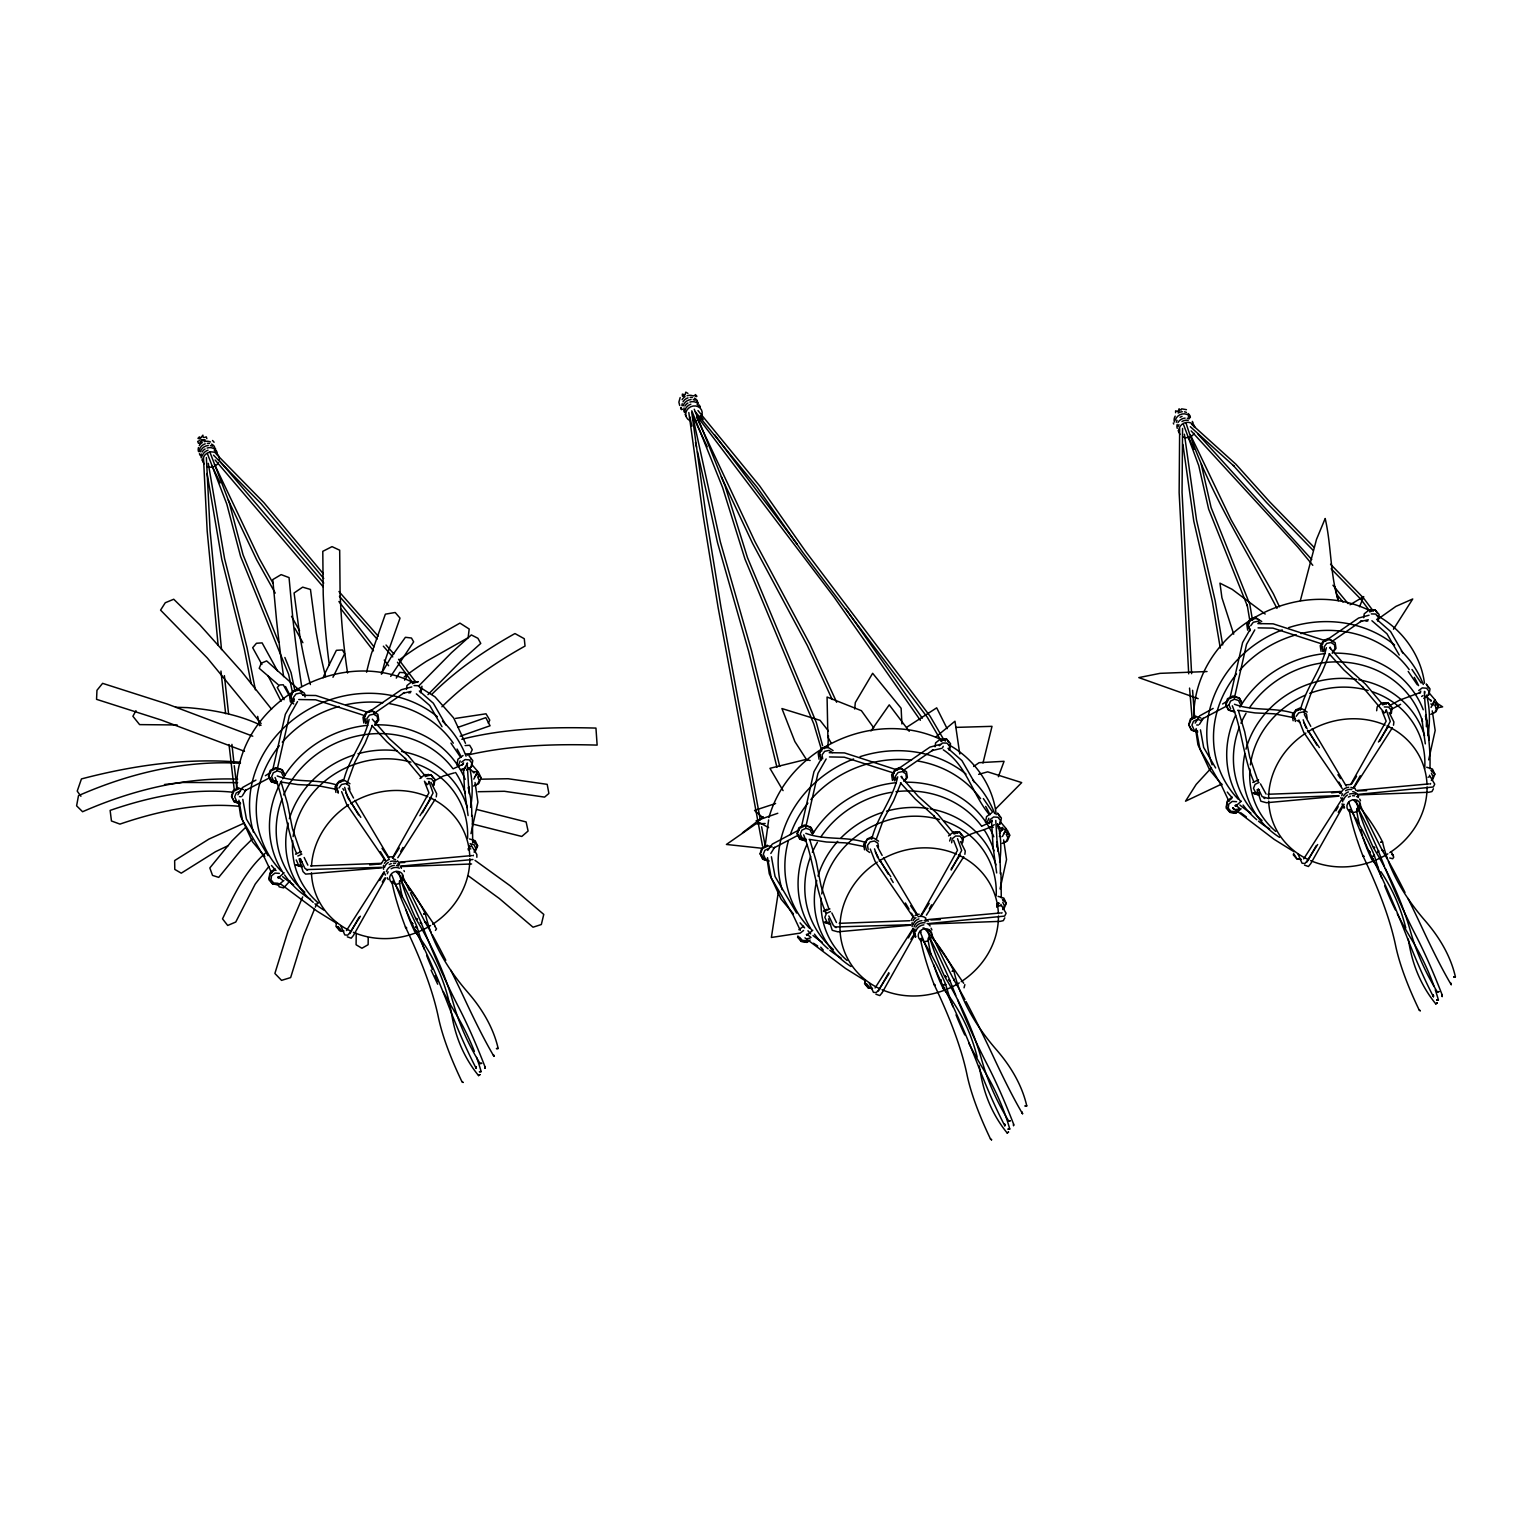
<?xml version="1.0" encoding="UTF-8"?>
<svg xmlns="http://www.w3.org/2000/svg" width="1532" height="1532" viewBox="0 0 1532 1532"><rect width="100%" height="100%" fill="white"/><g stroke="black" fill="none" stroke-linecap="round" stroke-linejoin="round"><path stroke-width="1.5" d="M1179.659 428.558L1179.142 492.634L1188.698 673.831M1182.57 428.405L1182.053 492.481L1191.609 673.678M356.228 933.237L356.094 944.765L361.916 948.251L368.14 944.689L368.216 937.756M827.874 747.597L828.448 735.724M854.684 708.99L855.316 702.556L872.646 673.295L901.122 708.282L901.908 723.966M467.566 763.338L464.407 768.183M1424.607 693.192L1424.817 691.66M236.541 788.597C236.502 704.509 336.006 646.312 410.767 681.414M336.485 922.532L335.968 926.42L339.798 930.747L343.915 930.939M406.459 689.4L406.976 685.532L411.897 681.606L418.102 681.912M421.147 692.062L421.932 686.24M434.111 785.073L434.877 779.252L431.047 774.924L424.862 774.618L419.94 778.543M765.138 845.99L768.624 819.946M865.101 979.925L864.584 983.812L868.414 988.14L872.531 988.332M935.075 746.793L935.592 742.905L940.514 738.998L946.699 739.305L950.529 743.633L949.763 749.454M914.815 931.475L915.293 937.144L913.417 932.892L915.006 934.635M962.709 842.466L963.494 836.644L959.664 832.316L953.478 832.01L948.538 835.936M1193.773 716.919C1193.754 632.812 1293.238 574.634 1367.999 609.736M1363.71 617.722L1364.227 613.834L1369.148 609.928L1375.334 610.215L1379.164 614.543L1378.379 620.383M1376.655 710.733L1377.172 706.846L1382.094 702.939L1388.298 703.226L1392.128 707.554L1391.343 713.395M420.419 692.713L420.994 688.672L418.351 685.723L414.061 685.589M433.384 785.725L433.939 781.684L431.296 778.735L427.007 778.601M949.036 750.106L949.591 746.065L946.967 743.116L942.678 742.982L939.25 745.758M951.64 842.811L952.195 838.77L955.623 835.993L959.913 836.127L962.556 839.076L962 843.117M1377.67 621.034L1378.226 616.994L1375.583 614.045L1371.293 613.911M1390.616 714.046L1391.171 710.005L1388.547 707.056L1384.258 706.922M206.858 438.631L206.322 436.869L204.35 437.463M778.16 893.175L771.381 937.469L799.302 933.237M369.116 719.427C364.578 740.952 349.2 758.263 343.915 779.635M897.714 776.82C892.85 799.015 877.089 816.977 871.765 839.153M1326.348 647.73C1321.484 669.944 1305.724 687.906 1300.381 710.082M456.862 765.023L457.934 759.221L463.047 755.525M985.478 822.416L986.551 816.613L991.644 812.918M1000.319 823.795L1001.392 817.992L997.792 813.492M989.366 823.603L990.112 819.582L993.674 816.977L997.926 817.284L1000.396 820.367L999.63 824.388M1428.264 695.317L1429.03 691.296L1426.56 688.213L1422.29 687.887L1418.747 690.511M470.956 833.657L477.927 802.155L475.035 782.526M1000.051 888.943L1006.543 859.548L1003.652 839.919M1428.686 759.853L1435.178 730.458L1432.267 710.848M982.989 763.032L992.008 726.34L955.719 727.394M1300.381 600.544L1316.486 539.417L1325.18 518.505C1331.442 545.641 1330.044 573.945 1338.279 600.736L1335.042 587.005M272.926 769.007L285.354 714.276L294.067 699.032M277.043 770.117L289.318 715.999L297.553 701.579M801.542 826.399L813.971 771.668L821.592 758.34M805.66 827.51L817.935 773.392L826.169 758.972M1230.158 697.328L1242.586 642.597L1250.208 629.25M1234.294 698.42L1246.55 644.321L1254.785 629.901M949.629 841.03L950.836 837.487M428.213 784.02L428.826 782.201M436.256 796.889L436.658 793.633L430.952 782.297M964.873 854.282L965.256 851.026L960.526 841.585M1385.445 712.323L1386.077 710.503M1393.488 725.211L1393.89 721.955L1389.141 712.514M458.26 765.904L460.175 760.887M986.857 823.297L988.791 818.279M375.397 723.985L376.604 720.595M346.806 784.288L354.869 762.151L365.037 743.212L372.372 725.421M876.208 839.459L883.485 819.524L893.635 800.604L900.988 782.814M1304.038 712.61L1312.101 690.453L1322.269 671.533L1329.623 653.724M998.366 776.705L1004.073 761.308L979.082 762.687L973.643 766.479M1357.314 808.073L1357.333 809.183M314.405 909.338L303.7 935.497L290.64 977.588L281.543 980.365L274.879 973.471L287.939 931.379L302.685 896.929M393.264 882.106L393.494 881.551A1583.15 627.163 -0.4 0 1 417.125 927.147A1742.995 690.492 -0.4 0 0 424.345 949.38M920.387 939.844L921.307 938.254M1349.366 809.451L1349.118 810.026A874.178 175.529 45.4 0 0 1362.695 855.373A961.713 193.109 45.4 0 1 1395.575 945.436A687.715 138.091 45.4 0 0 1419.092 1009.837L1420.221 1010.756L1419.092 1009.837M480.014 1063.495L481.623 1063.342L480.014 1063.495A1246.397 493.764 -0.4 0 1 453.319 1003.269A1742.995 690.492 -0.4 0 0 415.976 919.028A1583.15 627.163 -0.4 0 1 398.971 872.934M1008.611 1120.888L1010.239 1120.735L1008.611 1120.888A1246.397 493.764 -0.4 0 1 981.935 1060.661A1742.995 690.492 -0.4 0 0 944.593 976.42A1583.15 627.163 -0.4 0 1 927.588 930.326M1437.246 991.817L1438.874 991.664L1437.246 991.817A1246.397 493.764 -0.4 0 1 1410.551 931.571A1742.995 690.492 -0.4 0 0 1373.227 847.349A1583.15 627.163 -0.4 0 1 1356.222 801.255L1357.046 800.451M381.506 863.454L383.977 859.222M475.303 851.466L477.658 845.932L475.226 840.723L469.462 838.942M680.17 397.554L678.887 402.15L679.691 405.463M498.168 1048.501L496.521 1048.577L498.168 1048.501A687.715 256.055 -0.6 0 0 467.777 992.315A961.713 358.067 -0.6 0 1 425.302 913.723L423.675 913.819L425.302 913.723A874.178 325.493 -0.6 0 0 396.194 871.44M768.93 817.571C788.54 747.922 873.623 708.837 939.365 738.807M1003.92 908.859L1006.275 903.305L1003.843 898.116L998.06 896.335M1026.766 1105.893L1025.119 1105.97L1026.766 1105.893A687.715 256.055 -0.6 0 0 996.394 1049.707A961.713 358.067 -0.6 0 1 953.919 971.116L952.272 971.211L953.919 971.116A874.178 325.493 -0.6 0 0 924.811 928.832M1436.02 711.805L1438.376 706.252L1435.944 701.062M1432.535 779.788L1434.89 774.235L1432.477 769.045L1426.694 767.245M1455.4 976.822L1453.753 976.899L1455.4 976.822A687.715 256.055 -0.6 0 0 1425.028 920.617A961.713 358.067 -0.6 0 1 1382.553 842.025L1380.907 842.14L1382.553 842.025A874.178 325.493 -0.6 0 0 1353.445 799.761M1372.959 856.082L1374.127 854.933L1373.553 856.273M481.144 1071.615L479.497 1071.711L481.144 1071.615A1246.397 493.764 -0.4 0 0 476.624 1057.463M1009.76 1129.007L1008.113 1129.103L1009.76 1129.007A1246.397 493.764 -0.4 0 0 983.065 1068.781A1742.995 690.492 -0.4 0 1 968.703 1042.947M1359.535 606.768L1363.71 596.618L1350.037 604.757M1438.395 999.936L1436.748 1000.013L1438.395 999.936A1246.397 493.764 -0.4 0 0 1435.254 989.825M399.622 880.632L399.392 882.068A874.178 368.12 -33.3 0 0 402.399 897.197M474.116 852.175L475.801 848.383L474.135 844.841L470.113 843.615M928.239 938.024L928.009 939.461A874.178 368.12 -33.3 0 0 931.016 954.589M1002.732 909.568L1004.418 905.776L1002.751 902.233M1356.873 808.934L1356.643 810.371A874.178 368.12 -33.3 0 0 1359.133 823.373M1431.367 780.497L1433.033 776.705L1431.386 773.143M921.019 932.126L920.445 930.901L919.851 932.203M473.12 855.852L473.35 855.182M476.854 857.269L476.835 854.473L471.052 845.032M1001.717 913.244L1001.966 912.574M1430.352 784.173L1430.582 783.484M470.496 846.602L468.332 848.69M461.86 1081.515L462.99 1082.435L461.86 1081.515A687.715 138.091 45.4 0 1 438.344 1017.114A961.713 193.109 45.4 0 0 405.463 927.052A874.178 175.529 45.4 0 1 391.847 881.666L393.264 881.034M990.457 1138.908L991.587 1139.827L990.457 1138.908A687.715 138.091 45.4 0 1 966.96 1074.506A961.713 193.109 45.4 0 0 934.08 984.444A874.178 175.529 45.4 0 1 920.445 939.059L921.019 938.714M942.525 747.846L943.233 746.314M471.913 764.621L477.735 771.458L473.828 779.118M999.458 833.657L1002.675 827.318L1000.051 832.585M1000.53 822.014L1006.352 828.85L1002.445 836.51M1429.145 692.943L1434.967 699.779L1431.06 707.439M478.769 776.686L478.827 774.732M1007.386 834.078L1007.443 832.125M1436.001 704.988L1436.078 703.054M332.961 677.259L344.623 653.8L342.459 649.97L336.389 650.315L324.727 673.793A86.079 42.8 -67.5 0 0 323.137 677.757M476.873 846.947L477.524 845.607L473.848 842.255M1008.956 836.357L1009.607 835.017L1005.93 831.665M1005.471 904.34L1006.122 902.999L1002.464 899.648M1437.591 707.286L1438.222 705.946L1434.565 702.594M1434.105 775.249L1434.756 773.928L1431.08 770.577M1004.801 917.86L1003.326 920.636L1000.204 921.364L929.158 924.007M1433.416 788.788L1431.941 791.565L1428.82 792.274L1357.792 794.917M475.226 776.494L477.735 771.458M1003.843 833.887L1006.352 828.85M1432.458 704.797L1434.967 699.779M488.287 723.142L489.78 720.155L486.008 713.797L455.579 718.393M315.286 907.155L317.411 903.095M135.965 710.676L132.901 716.267L139.604 724.617L177.195 724.962M349.851 933.601L359.043 917.247M379.764 880.479L384.36 872.302M392.422 857.997L428.922 792.867L424.996 782.948M353.528 935.305L385.738 878.085M400.695 851.524L402.993 847.426M422.564 812.688L433.058 793.04L428.941 781.301M878.449 990.993L888.809 972.609M908.38 937.871L912.976 929.694M921.019 915.389L957.538 850.26L953.613 840.34M882.145 992.698L914.355 935.477M929.311 908.916L931.609 904.818M951.181 870.08L961.675 850.432L957.538 838.693M1307.083 861.922L1316.294 845.568M1335.847 810.83L1338.145 806.751M1350.803 784.269L1386.154 721.189L1382.228 711.269M1344.139 804.357L1310.76 863.608L1308.424 866.499L1304.555 865.14M1353.331 788.003L1360.244 775.747M1379.796 741.009L1390.29 721.361L1386.173 709.622M381.238 673.889L390.909 657.458L405.405 637.293L411.457 638.021L413.659 641.851L390.698 676.397M396.271 678.102L399.737 672.395L404.774 672.74L406.938 676.359L404.62 680.151M237.92 794.782L242.439 787.544L255.921 780.094M767.666 850.375L772.339 844.094L799.206 829.846M1195.171 723.104L1199.69 715.846L1213.172 708.416M242.209 796.046L246.001 789.957L244.718 790.818L269.67 777.758M770.807 853.439L774.618 847.349L773.334 848.211L798.268 835.151M1199.441 724.349L1203.233 718.278L1201.969 719.121L1228.587 705.026M346.481 930.556L383.823 872.168M392.862 858.035L399.297 847.962M419.921 815.733L431.507 797.597M350.1 932.337L360.403 916.232M382.311 881.992L384.896 877.951M397.803 857.767L435.126 799.398M875.078 987.948L912.421 929.56M921.46 915.427L929.196 903.344M951.104 869.104L960.124 854.99M878.717 989.729L889.02 973.624M910.927 939.384L913.493 935.343M926.4 915.159L963.743 856.79M1303.713 858.858L1341.055 800.489M1351.377 784.327L1356.548 776.284M1378.436 742.024L1388.758 725.919M1307.332 860.658L1317.654 844.534M1338.259 812.305L1343.411 804.262M1353.752 788.099L1392.377 727.719M1393.469 629.25L1412.734 598.974L1395.958 606.366L1379.202 618.219M870.999 730.956L889.23 704.854L909.242 731.319M463.564 762.84L462.109 764.908L463.373 764.047L453.491 768.662M992.162 820.233L990.725 822.301L991.97 821.439L982.108 826.054M1420.796 691.143L1419.341 693.23L1420.604 692.368L1399.712 700.124L1389.524 705.639M435.433 930.422L436.524 928.832L434.858 926.42M964.049 987.814L964.854 984.616M416.015 930.786L414.521 931.111A874.178 368.12 -33.3 0 1 405.903 909.625M944.612 988.178L943.138 988.504A874.178 368.12 -33.3 0 1 933.869 964.988M375.206 723.889L377.81 720.404L377.198 716.382L373.731 714.199L369.461 715.138L366.857 718.623L367.469 722.644M338.936 788.023L341.521 784.518L345.811 783.599L349.258 785.782L349.87 789.803M903.823 781.282L906.427 777.796L905.814 773.775L902.348 771.592L898.078 772.511L895.473 776.015L896.086 780.037M1250.687 625.765L1253.291 622.26L1257.561 621.341L1261.027 623.524M1332.457 652.211L1335.042 648.706L1334.429 644.704L1330.982 642.521L1326.693 643.44L1324.108 646.925L1324.72 650.947M1296.168 716.325L1298.753 712.84L1303.043 711.92L1306.509 714.103L1307.102 718.106M203.258 437.539L202.875 435.165L201.286 437.252M365.114 713.912L368.14 711.94M337.174 783.312L341.253 781.78M893.731 771.305L897.79 769.773M1322.346 642.234L1326.425 640.682M1294.425 711.633L1298.485 710.082M374.995 724.981L378.768 720.078L377.906 714.372L372.946 711.212L366.761 712.437L362.988 717.321L363.85 723.027M904.857 780.745L907.384 777.471L906.523 771.764L901.544 768.604L895.377 769.83L891.605 774.713L892.447 780.42M1332.227 653.302L1336 648.4L1335.157 642.693L1330.178 639.514L1323.993 640.74L1320.22 645.642L1321.082 651.349M268.866 866.518L255.193 884.117L235.756 922.034L227.694 925.462L222.523 918.855C233.707 895.32 245.292 870.885 265.113 853.324M353.107 935.899L351.192 938.178L347.304 936.837M881.704 993.291L879.808 995.57L875.921 994.23M930.058 930.479L929.675 931.858M1359.918 803.113L1359.478 803.63A874.178 57.929 71.5 0 0 1382.802 851.294A961.713 63.712 71.5 0 1 1387.36 859.165M349.679 932.931L347.687 935.171L344.796 934.941L340.698 925.539M878.296 990.304L876.304 992.564L873.412 992.334L869.314 982.931M1306.911 861.233L1304.938 863.493L1302.047 863.244L1297.949 853.841M290.027 880.862L283.669 887.909L279.13 886.837L278.115 883.715M1211.448 767.819L1196.166 784.422L1185.519 801.198L1221.751 784.02M418.562 686.125L451.48 652.709L471.339 634.937L477.907 638.289L480.761 643.421L460.883 661.211L427.964 694.628M995.589 808.973L1021.71 782.603L987.68 771.841L978.622 774.349M246.346 826.686L231.964 840.877L209.827 867.935L212.527 875.404L218.712 877.376L240.85 850.317L252.033 839.287M412.395 683.598L417.949 681.587M425.36 776.609L430.913 774.598L433.326 778.256M941.012 740.971L946.565 738.979L948.997 742.637M953.976 834.002L959.53 831.991L961.943 835.649M1369.646 611.9L1375.2 609.908L1377.613 613.566M1382.592 704.912L1388.145 702.92L1390.577 706.578M431.852 694.283C456.345 669.982 484.916 650.353 514.963 633.559L524.27 638.71L525.036 646.064C494.989 662.858 466.417 682.487 441.925 706.788M284.167 872.838L278.115 878.028L279.494 877.262L277.732 877.166M812.783 930.23L806.732 935.42L808.111 934.635L806.349 934.558M1241.418 801.14L1235.347 806.33L1236.745 805.564L1234.964 805.487M493.955 1056.333L493.476 1054.839L493.955 1056.333A687.715 45.558 71.5 0 1 465.441 1000.741A961.713 63.712 71.5 0 0 450.714 970.082M1022.553 1113.726L1022.093 1112.232L1022.553 1113.726A687.715 45.558 71.5 0 1 994.057 1058.133A961.713 63.712 71.5 0 0 966.022 1001.507M1451.187 984.655L1450.727 983.142L1451.187 984.655A687.715 45.558 71.5 0 1 1422.673 929.062A961.713 63.712 71.5 0 0 1407.965 898.403M935.822 736.969L954.972 721.208L959.76 753.993M954.187 980.384L953.727 978.891L954.187 980.384A961.713 63.712 71.5 0 1 964.968 999.573M274.63 870.061L269.709 873.968L268.943 879.789L272.753 884.117L278.958 884.424L283.88 880.517M1231.881 798.363L1226.941 802.289L1226.174 808.111L1230.005 812.439L1234.122 812.63M1236.19 812.726L1241.111 808.819M800.144 933.18L803.591 930.479M742.465 832.795L763.3 816.786M201.63 439.952L204.292 440.105M274.975 868.816L270.245 872.359L269.268 878.564L272.619 883.811L278.345 885.017M798.861 929.752L803.591 926.209M810.102 940.054L806.943 942.41L801.236 941.203L797.885 935.956M1232.207 797.138L1227.477 800.662L1226.5 806.885L1229.87 812.132L1235.577 813.339L1238.737 810.983M461.515 762.189L465.058 759.585L469.309 759.891L471.779 762.974L471.033 766.996L467.471 769.619M466.609 770.117L471.703 766.402L472.775 760.6L469.194 756.099M1423.841 698.42L1428.954 694.724L1430.026 688.921L1426.426 684.402M994.268 824.714C984.329 831.436 971.728 831.761 961.962 838.847M1421.639 696.486L1422.902 695.624M907.116 727.011L936.684 707.841L947.14 728.696M265.381 775.69L270.59 772.454M1222.613 704.011L1227.821 700.756M368.752 712.035L401.346 689.726L411.802 686.93M373.942 713.586L404.467 692.521L403.222 693.249L411.036 691.411M897.369 769.428L929.943 747.118L940.418 744.322M902.559 770.979L933.084 749.914L931.82 750.642L941.606 748.363M1327.746 639.284L1358.578 618.047L1369.034 615.232M1332.859 640.874L1361.699 620.843L1360.454 621.552L1368.287 619.732M294.719 690.76L291.693 692.732L291.118 696.983L292.765 701.618M810.007 938.159L806.521 938.829M1238.641 809.068L1235.156 809.739M413.41 682.027L415.478 681.357M410.576 692.655L408.738 692.885M426.356 775.039L428.443 774.388L429.094 775.575M942.008 739.42L944.095 738.75L945.321 741.086M954.972 832.431L957.06 831.761L957.711 832.968M1370.642 610.33L1372.729 609.679L1373.381 610.866M1367.808 620.977L1365.989 621.188M1383.588 703.341L1385.675 702.69L1386.345 703.877M433.345 781.454L443.361 776.015L454.353 772.875M1390.577 709.776L1400.612 704.318M238.705 787.774L233.209 790.531L231.485 796.314L234.53 801.753L240.581 803.649M767.321 845.166L761.825 847.924L760.102 853.707L763.147 859.146L769.179 861.041M1195.937 716.076L1190.46 718.834L1188.717 724.636L1191.781 730.055L1197.813 731.951M823.393 911.023L827.05 909.185M200.386 439.09L197.954 438.382L199.371 436.888L200.807 438.095M228.057 845.683L215.533 851.696L181.255 873.163L174.782 869.41L174.648 860.563L208.927 839.096L244.431 822.99M401.231 879.674L400.101 880.862M476.184 1068.398L476.165 1066.847L476.184 1068.398A1246.397 194.507 85.7 0 1 449.489 1008.152A1742.995 271.987 85.7 0 0 412.165 923.93A1583.15 247.054 85.7 0 1 391.828 875.002M1004.801 1125.79L1004.762 1124.239L1004.801 1125.79A1246.397 194.507 85.7 0 1 978.105 1065.544A1742.995 271.987 85.7 0 0 940.782 981.323L940.763 979.771L940.782 981.323M1433.416 996.719L1433.397 995.149L1433.416 996.719A1246.397 194.507 85.7 0 1 1406.74 936.473A1742.995 271.987 85.7 0 0 1369.397 852.252A1583.15 247.054 85.7 0 1 1349.06 803.304M240.275 791.01L236.273 792.906L234.664 796.851L236.388 800.547M297.84 856.005L301.842 854.128M768.892 848.402L764.889 850.298L763.281 854.243L765.004 857.939M830.459 911.521L826.457 913.398L824.848 917.342L826.571 921.058M1259.093 782.431L1255.091 784.327L1253.482 788.271L1255.206 791.967L1259.247 793.25M295.542 854.186L301.287 851.524M474.939 785.265L478.788 783.503L481.125 777.95L478.712 772.741L474.863 771.553M824.159 911.578L829.904 908.916M1003.556 842.657L1007.386 840.896L1009.741 835.342L1007.328 830.133L1001.545 828.352M1252.774 782.507L1258.538 779.845M997.026 904.014L998.519 903.325M1378.187 852.079L1378.762 850.739L1377.613 851.907M473.56 786.031L477.601 784.212L479.267 780.401L477.62 776.858M1002.177 843.423L1006.218 841.604L1007.884 837.793L1006.218 834.251M1430.811 714.333L1434.833 712.514L1436.518 708.722L1434.852 705.16L1430.831 703.954M484.974 1066.732L484.974 1068.206L484.974 1066.732A1246.397 194.507 85.7 0 0 458.279 1006.486A1742.995 271.987 85.7 0 1 420.955 922.245A1583.15 247.054 85.7 0 0 400.656 879.483M1349.079 801.83L1348.486 803.132M1013.59 1124.124L1013.571 1125.599L1013.59 1124.124A1246.397 194.507 85.7 0 0 986.895 1063.878A1742.995 271.987 85.7 0 1 957.557 999.745M1442.206 995.034L1442.206 996.528L1442.206 995.034A1246.397 194.507 85.7 0 0 1415.511 934.807A1742.995 271.987 85.7 0 1 1385.292 868.472M343.13 779.539L338.687 781.512L336.446 787.218L338.227 793.174M826.265 746.352L821.822 748.325L819.582 754.031L821.363 759.987M871.746 836.932L867.284 838.904L865.063 844.611L866.518 850.241L869.659 852.481M1300.362 707.841L1295.919 709.833L1293.678 715.54L1295.459 721.495M927.817 929.771L929.235 930.25M203.067 440.124L204.082 439.684M996.949 906.082L998.462 905.431L998.519 902.635M997.562 903.803L999.017 903.248M1000.894 905.776L997.868 905.967M1428.054 777.241L1429.509 776.686M457.972 727.336L485.797 717.646L490.068 725.766L460.175 736.241M777.796 813.262L756.138 820.788L768.624 827.606M775.594 803.496L754.529 810.428L763.396 818.145M461.726 769.351L465.69 768.087M461.783 739.247C505.579 728.255 551.022 726.838 595.948 728.083L597.135 745.107C553.703 743.824 509.888 745.28 467.394 755.123M277.369 782.354L272.256 781.014L269.536 777.069M1372.672 858.207L1371.772 859.414A961.713 404.984 -33.3 0 1 1378.379 868.089M1345.536 784.882L1350.535 784.518M1435.982 708.09L1442.646 706.846L1435.886 702.537M164.518 784.499L182.787 782.469L237.632 782.622M369.633 864.891L381.238 863.837M399.814 862.133L471.799 855.584M381.717 867.821L305.615 874.121L303.01 871.593L299.257 859.395M400.426 866.116L472.948 859.509M1331.519 792.791L1340.806 791.929M1357.065 790.455L1429.05 783.886M1338.968 796.123L1266.447 802.73L1260.855 801.217L1257.121 789.746M1357.678 794.419L1433.301 787.008L1434.737 784.192L1429.452 775.23M928.43 919.526L1000.415 912.957M910.334 925.213L837.832 931.82L832.24 930.288L828.506 918.817M929.043 923.509L1004.666 916.098L1006.103 913.264L1000.817 904.301M922.992 927.913L924.485 928.22M465.115 745.548L469.673 745.28L472.258 749.684L470.305 753.706L465.728 753.974M199.581 440.622L197.685 441.446L198.413 443.208M765.177 823.507L755.927 823.871L726.417 844.458L760.561 848.115M1267.864 794.265L1340.73 791.565M1357.218 790.952L1366.621 790.608M1338.796 795.625L1267.73 798.268L1262.138 796.64L1258.366 788.827M310.613 865.944L381.123 863.339M399.986 862.631L404.678 862.459M381.564 867.323L306.879 869.582L304.906 868.318L300.195 858.552M471.588 863.971L400.541 866.614A8.369 7.583 -23.9 0 1 401.384 868.318M839.23 923.336L909.74 920.732M930.939 919.947L940.342 919.583M910.18 924.715L835.495 926.975L833.504 925.711L828.793 915.945M1207.024 671.533L1160.03 673.352L1138.812 677.604L1198.139 698.649M481.852 779.175L508.107 778.735L547.192 784.346L548.896 793.461L544.569 797.119L504.373 791.278L478.118 791.718M1257.829 623.601L1273.111 623.83L1324.491 640.453M302.781 695.317L315.86 695.509L367.24 712.15M829.214 752.691L844.477 752.901L895.856 769.543M1258.078 627.871L1272.901 628.12L1320.45 643.459M298.74 699.53L315.669 699.798L363.199 715.138M829.463 756.942L844.266 757.191L894.056 773.124L893.022 772.588M175.586 707.286L187.268 707.612A159.807 68.806 -5.1 0 1 260.995 725.364M240.428 763.3C184.759 759.987 129.262 773.315 78.496 795.644L76.6 805.813L82.575 811.73C131.254 790.378 184.223 777.107 237.632 779.137M1196.703 724.981L1198.388 725.057M239.471 796.678L241.156 796.755M1181.612 408.833L1186.457 409.676M233.17 792.236C191.423 787.984 149.485 796.812 110.132 810.409L111.453 820.98L119.936 824.101C158.102 811.06 198.72 802.385 239.184 806.311M1301.166 859.241L1297.029 859.05L1293.199 854.722M807.555 941.816L801.37 941.51L797.54 937.182M1246.32 816.901L1240.805 812.822M817.705 945.972L813.492 943.233M1236.573 801.676L1232.226 801.408L1228.76 804.108L1228.243 808.207L1230.943 811.309L1235.29 811.577M279.341 873.374L274.975 873.087L271.528 875.787L270.992 879.885L273.692 882.987L278.058 883.275M806.655 940.667L802.308 940.38L799.608 937.278M240.447 762.247C186.961 757.631 133.169 765.349 81.445 778.926L77.213 791.125L80.928 796.257M460.462 769.543L464.56 769.926M989.078 826.935L993.176 827.318M477.314 774.292L480.991 777.624M1237.741 710.254L1255.014 712.916L1274.184 713.797L1294.751 717.876M809.107 839.345L826.38 841.987L845.549 842.868L863.837 846.507M280.49 781.952L297.763 784.595L316.933 785.476L335.24 789.114M1257.561 789.574L1259.4 789.88M300.329 861.252L302.168 861.558M1294.406 713.452C1274.95 706.98 1253.578 711.48 1234.466 704.26M865.791 842.523C846.334 836.051 824.944 840.57 805.832 833.351M337.174 785.131C317.718 778.658 296.327 783.178 277.215 775.958M476.624 809.451L526.108 821.937L528.1 831.033L521.78 836.453L472.296 823.967M1300.706 859.548L1296.895 858.743L1293.544 853.496M872.072 988.619L868.261 987.814L864.91 982.567M343.455 931.226L339.644 930.422L337.423 926.937M810.122 760.485L805.679 759.527L769.945 768.317L783.082 790.627M469.252 848.575L470.822 848.939M1194.29 729.979L1197.469 730.802M1254.248 792.676L1259.036 793.921M802.653 838.942L805.851 839.766M764.066 858.648L767.245 859.471M825.633 921.747L828.812 922.59M240.237 802.5L235.258 801.121M298.606 864.776L301.804 865.599M1234.064 711.805L1228.281 710.025L1225.868 704.816L1228.224 699.281L1233.969 696.62L1239.752 698.4L1242.165 703.609M1200.82 717.933L1196.971 716.727L1191.226 719.389L1188.87 724.942L1191.283 730.132L1197.067 731.932M1252.85 793.25L1258.634 795.031M805.43 840.896L799.666 839.096L797.234 833.906L799.589 828.352L805.334 825.691L811.117 827.491L813.549 832.68M772.185 847.005L768.336 845.817L762.591 848.479L760.236 854.013L762.668 859.222L768.432 861.003M824.216 922.321L829.999 924.122M276.832 783.503L271.049 781.703L268.617 776.513L270.973 770.96L276.737 768.298L282.501 770.098L284.933 775.288M243.588 789.612L239.72 788.425L233.975 791.087L231.619 796.621L234.051 801.83L239.835 803.611M299.276 858.705L300.77 859.165M295.619 864.929L301.383 866.729M1234.811 711.844L1228.779 709.948L1225.734 704.509L1227.458 698.726L1232.934 695.968L1238.986 697.845L1242.031 703.284M1253.329 793.174L1259.381 795.07M806.177 840.915L800.144 839.019L797.1 833.58L798.823 827.797L804.319 825.039L810.351 826.935L813.396 832.374M824.714 922.245L830.746 924.141M277.579 783.522L271.528 781.626L268.483 776.188L270.207 770.404L275.703 767.647L281.735 769.543L284.799 774.981M296.097 864.852L302.13 866.748M1201.567 720.615L1197.526 719.331L1193.524 721.208L1191.915 725.172L1193.639 728.868M806.062 839.096L802.002 837.832L800.279 834.117L801.887 830.172L805.889 828.295L809.949 829.578L811.673 833.274M277.445 781.722L273.405 780.439L271.662 776.724L273.29 772.779L277.292 770.902L281.333 772.185L283.056 775.881M999.343 836.319L1000.932 836.836M252.78 736.183L167.275 704.031L102.606 683.349L96.956 690.3L96.554 699.339L161.224 720.021L244.507 751.293M1253.023 619.503L1248.944 621.054L1248.35 625.305L1249.997 629.939M823.335 748.152L824.388 748.593M472.986 841.489L474.135 841.987M1321.656 643.497L1322.671 644.034M364.425 715.195L365.439 715.731M203.239 440.661L201.266 440.373L200.769 442.231M1431.367 770.29L1432.592 771.036M1002.732 899.38L1004.494 900.816M1263.728 797.961L1264.723 798.555M835.112 927.032L836.089 927.645M306.496 869.64L307.472 870.253M1294.1 851.773L1274.184 839.383L1232.647 807.747M865.465 980.863L845.549 968.454L804.97 937.852M336.868 923.47L316.933 911.061L280.49 883.868M1435.79 1003.9L1437.169 1002.962L1435.79 1003.9A687.715 289.605 -33.3 0 1 1409.095 943.655A961.713 404.984 -33.3 0 0 1408.272 939.078M1007.156 1132.971L1008.535 1132.052L1007.156 1132.971A687.715 289.605 -33.3 0 1 980.461 1072.745A961.713 404.984 -33.3 0 0 979.178 1065.889M478.539 1075.579L479.918 1074.66L478.539 1075.579A687.715 289.605 -33.3 0 1 451.863 1015.352A961.713 404.984 -33.3 0 0 414.521 931.111L415.919 930.211M1296.781 720.346L1300.228 722.529M832.393 752.595L828.946 750.412L824.656 751.35L822.071 754.836L822.665 758.857M303.776 695.202L300.329 693.019L296.04 693.958L293.455 697.443L294.067 701.465M1266.064 794.074L1260.472 783.886M944.535 987.604L943.138 988.504A961.713 404.984 -33.3 0 1 977.148 1056.965M1377.325 615.673C1402.106 629.25 1420.911 655.064 1424.473 683.234M1261.736 621.513L1256.757 618.334L1250.591 619.56L1246.818 624.462L1247.661 630.169M1307.217 712.093L1302.238 708.914L1296.053 710.139L1292.299 715.042L1293.142 720.749M694.302 395.39L696.313 396.673M948.691 744.763C974.199 758.704 993.196 785.552 996.183 814.622M833.102 750.584L828.142 747.425L821.956 748.65L818.184 753.533L819.045 759.24M878.583 841.164L873.604 838.004L867.438 839.21L863.665 844.113L864.508 849.82M420.094 687.37L435.011 696.868L453.683 717.991L465.498 743.326M293.742 703.973L290.429 701.847L289.567 696.141L293.34 691.258L299.525 690.032L304.504 693.192L305.06 697.003M349.966 783.771L345.006 780.611L338.821 781.818L335.048 786.72L335.91 792.427M475.016 860.371L510.156 885.783L543.764 914.413L541.332 924.524L533.021 927.205L499.413 898.575L468.103 875.672M1265.183 614.026L1232.168 589.341L1219.97 583.175L1221.923 597.748L1233.7 634.191M1392.09 854.722L1393.411 855.737L1392.32 854.205M1389.754 857.977L1392.684 858.743L1393.756 857.135L1391.343 851.849M1235.673 805.123L1239.675 808.417M807.038 934.214L811.041 937.507M278.422 876.821L282.424 880.115M1371.906 620.728L1386.977 633.808L1399.233 655.026M943.272 749.818C966.309 764.736 972.035 793.346 988.638 813.798M416.34 693.862L429.745 705.486L441.982 726.704M278.135 684.613L259.214 668.316L261.302 663.184L266.645 660.924L298.376 689.323M1376.579 619.292L1390.558 631.51L1403.082 653.207M947.963 748.382L961.924 760.6L974.448 782.297M419.347 690.989L433.326 703.207L445.831 724.904M1191.494 424.134L1235.884 464.215L1269.377 501.519L1314.016 547.288M1190.307 426.7L1233.969 466.092L1233.203 465.383L1266.696 502.668L1312.981 550.141M1365.242 683.885L1346.647 667.09L1329.584 647.5M1363.04 687.293L1343.851 669.924L1329.106 653.762M936.607 812.975L918.013 796.161L900.95 776.571M934.405 816.365L915.217 798.995L900.471 782.852M408.01 755.582L389.396 738.769L372.333 719.178M405.808 758.972L386.619 741.603L371.874 725.459M216.184 453.97L263.944 502.707L323.271 573.734M213.503 455.138L261.263 503.875L323.731 578.464M1426.101 695.988L1431.214 701.196L1430.62 699.703M997.485 825.059L1002.598 830.287L1002.005 828.793M468.869 767.666L473.982 772.894L473.388 771.4M1330.542 564.236L1363.595 598.131L1372.366 609.87M1331.155 568.793L1360.914 599.299L1369.685 611.038M1333.051 641.831L1328.301 638.461L1323.859 640.433L1321.618 646.14L1323.093 651.77M1259.63 620.652L1254.88 617.281L1250.438 619.254L1248.197 624.96L1249.978 630.916M904.416 770.922L899.667 767.532L895.224 769.504L892.984 775.211L894.458 780.841M375.8 713.529L371.07 710.139L366.627 712.112L364.386 717.838L365.842 723.449M302.398 692.349L297.648 688.96L293.206 690.932L290.965 696.658L292.746 702.594M1197.909 434.092L1311.756 559.544M1191.149 430.894L1297.661 546.962L1312.79 565.308M1343.009 805.928L1344.56 807.67M695.375 394.547L696.926 396.29M680.668 407.569L682.219 409.331M915.945 936.761L913.551 931.705M820.712 947.178L823.278 950.07M212.546 440.488L214.097 442.25M385.451 875.117L384.015 872.187M338.974 591.543L378.174 636.125M386.026 645.029L393.877 653.953M398.569 659.296L414.808 680.84M339.415 596.293L377.064 639.074M383.345 646.198L392.767 656.902M397.458 662.245L412.127 682.008M866.633 983.889L869.333 986.991M807.938 930.767L810.658 933.85M338.036 926.496L340.736 929.598M323.75 583.079L218.636 459.715M323.309 586.986L215.093 459.983M1362.408 686.681L1384.564 713.031M933.773 815.771L950.032 835.093M405.176 758.378L421.415 777.701M424.383 781.205L427.332 784.729M1365.874 684.498L1382.438 704.241M937.239 813.569L953.804 833.331M408.642 756.176L425.207 775.939M1222.038 784.824L1209.744 770.079L1197.928 744.743L1195.86 730.821M793.404 913.895L781.109 899.15L769.294 873.815L767.226 859.912M264.787 856.503L252.512 841.757L240.696 816.422L238.609 802.519M1332.936 585.243L1348.064 603.608M1336.976 594.684L1343.028 602.038M697.96 410.557L759.719 486.027L805.775 551.654L930.115 716.248L944.229 740.435M695.279 411.744L757.057 487.214L803.113 552.841L927.435 717.436L941.567 741.622M828.352 730.898L820.06 720.346L781.933 708.55L794.859 741.545L807.058 760.466M338.898 601.521L374 646.849M384.245 660.081L388.63 665.731M341.291 609.296L373.463 650.851M797.1 544.128L714.506 434.648M271.566 709.201L241.596 671.552L199.696 624.711L173.729 599.242L165.264 602.746L160.573 610.119L207.337 658.013L261.129 723.583M700.316 415.727L703.15 419.519M696.907 415.957L834.021 597.02L920.33 720.289M1426.292 684.095L1428.475 687.868M997.658 813.166L999.841 816.958M845.607 608.606L922.321 718.182M798.153 834.461L800.872 838.406M761.155 854.588L763.874 858.514M1307.428 730.113L1319.358 747.578M1337.934 774.713L1340.596 778.582M1342.243 788.597L1303.77 732.373L1298.868 719.963M890.743 876.649L877.338 856.848L874.523 848.862M910.64 905.738L917.266 915.427M933.18 938.695L963.685 983.276M913.608 917.668L875.136 861.444L870.253 849.054M360.805 817.322L347.764 797.674L344.681 787.333M382.023 848.345L388.649 858.035M404.563 881.302L435.069 925.903M384.992 860.275L346.538 804.051L341.636 791.661M1411.987 669.503L1421.198 683.023M1408.195 671.418L1417.272 684.727M983.372 798.593L992.583 812.094M450.963 743.116L460.021 756.406M342.862 788.635L343.877 790.321M796.621 913.053L775.058 876.515L771.419 856.752M268.023 855.66L246.441 819.122L242.803 799.359M1312.158 728.715L1346.226 786.031M1308.443 730.879L1316.965 745.222M1338.891 782.086L1341.323 786.184M873.757 727.872L861.386 710.676L827.069 697.041L827.893 737.275L831.302 743.269M883.543 857.786L917.591 915.102M879.828 859.95L888.349 874.293M890.781 878.391L893.213 882.489M905.393 902.961L909.031 909.108M911.483 913.206L913.915 917.304M354.926 800.393L388.975 857.709M351.211 802.557L358.507 814.852M380.434 851.715L385.298 859.912M1215.642 767.972L1203.673 747.444L1200.456 729.864M242.669 820.501L264.691 858.131L271.719 872.991M273.079 583.252L259.234 558.452L214.442 464.215M291.54 616.343L299.602 630.82M275.224 593.095L256.782 560.023L228.268 500.045M294.833 628.254L302.896 642.731M289.165 695.337L283.286 684.804L279.59 684.938L277.292 687.504L284.09 699.722M261.915 664.467L252.684 647.71L256.457 643.268L262.106 642.885L274.266 664.984A91.365 6.741 63 0 1 277.33 670.748M1304.345 714.487L1310.76 726.34M1303.923 722.664L1307.064 728.504M876.802 845.568L882.145 855.411M875.289 851.754L878.43 857.575M348.204 788.176L353.528 798.019M345.581 792.35L349.813 800.183M1305.973 727.777L1303.158 719.772M831.838 912.957L836.453 922.532M304.159 857.48L307.855 865.14M1190.536 435.088L1231.211 519.999L1273.456 593.918L1279.469 606.806M1188.066 436.658L1194.175 449.393M1185.979 422.928C1206.756 489.148 1245.229 547.364 1276.999 608.376M211.971 465.785L220.129 482.925M1228.951 801.293L1221.942 786.433L1199.901 748.803L1196.147 728.523M800.317 930.384L793.308 915.523L771.266 877.893L767.513 857.614M1232.973 807.824L1233.643 809.279M696.543 417.221L755.008 541.715L809.796 643.995L836.663 702.269M693.077 416.647L707.19 446.693M721.285 476.739L752.538 543.285L807.345 645.566L832.221 699.53M431.086 970.158L437.692 984.214M928.718 938.254L929.273 936.875A1583.15 247.054 85.7 0 1 949.572 979.657A1742.995 271.987 85.7 0 0 955.777 995.36M1178.051 411.534L1175.599 410.825L1175.619 412.721M1342.032 803.821L1343.966 808.053L1343.124 804.76M1240.307 704.184L1238.565 700.488L1234.524 699.205L1230.522 701.101L1228.913 705.046L1230.636 708.742M684.804 394.816L682.372 394.107L682.372 396.022M680.629 407.589L681.606 409.695L681.127 408.718M296.231 859.95L297.955 863.665M1194.251 717.282L1194.673 718.202L1192.585 690.3M1192.202 719.293L1189.541 688.079M764.564 843.96L765.004 844.898L761.615 826.801M762.515 845.951L718.106 607.495L702.939 514.35L688.826 412.548M236.694 788.214L237.115 789.152L234.262 765.713M821.841 750.967L813.856 724.081L744.992 559.142L722.568 487.425L691.794 410.806M1173.282 423.004L1173.723 424.019M1342.53 804.932L1342.97 805.947M403.95 870.559L404.391 871.555M278.632 642.157L243.033 554.756L229.283 502.592L209.865 452.036M284.856 657.458L291.099 672.74L294.719 689.936M694.264 409.236L725.057 485.855L747.463 557.591L816.326 722.51L822.588 745.663M1247.374 606.021L1208.633 509.084L1198.771 465.69L1183.508 424.479M207.394 453.606L226.813 504.143L240.562 556.327L288.629 674.31L292.248 691.487M1232.303 705.773C1242.203 730.438 1243.256 757.478 1253.885 781.933M803.668 834.844C813.722 860.295 814.967 888.1 826.016 913.225M275.051 777.452C284.952 802.136 286.024 829.176 296.634 853.611M1321.771 646.485L1323.418 651.119M1293.831 715.884L1294.923 718.968M893.137 775.556L894.784 780.19M819.735 754.376L821.382 759.01M364.539 718.163L366.186 722.798M336.6 787.563L338.246 792.197M1258.117 781.55L1249.691 757.019L1244.731 731.894L1238.431 710.714M828.716 908.399L821.075 886.109L816.116 860.965L809.796 839.785M300.866 853.228L292.459 828.716L287.499 803.572L281.199 782.392M779.731 766.421L751.484 650.602L720.346 541.868L692.636 415.995M776.935 767.283L748.669 651.445L717.531 542.711L697.52 451.806M470.918 758.302L471.224 759.566M1201.241 464.139L1211.103 507.532L1249.844 604.47L1252.467 620.02M689.821 416.838L691.889 426.164M695.471 442.48L696.505 447.153M255.384 689.802L247.054 647.768L224.572 558.586L208.275 463.334M251.191 683.655L244.239 648.611L221.776 559.448L207.069 473.484M257.682 716.363L259.54 725.708M760.351 820.022L721.017 607.381L705.85 514.216L691.755 412.414M238.915 800.221L242.401 819.792M1222.689 644.915L1215.125 600.525L1196.549 520.133L1184.389 434.207M1220.295 648.113L1212.329 601.387L1193.754 520.995L1182.896 444.357M1247.201 605.006L1249.806 620.537M1181.153 410.116L1179.027 408.853L1178.529 410.691M687.906 393.379L685.781 392.154L685.283 393.992M1373.151 858.533L1371.772 859.414A874.178 368.12 -33.3 0 1 1363.135 837.947M878.487 847.196L877.874 843.175L874.408 840.991L870.138 841.911L867.533 845.415L868.146 849.437M997.562 823.91L998.27 828.544M1421.792 718.623L1425.315 743.863M996.681 872.953L993.157 847.713L991.51 820.712M468.083 815.56L464.541 790.321L463.449 768.738M1330.331 647.232L1330.523 648.649M901.716 776.322L901.888 777.72M234.204 789.286L229.015 744.514M221.527 649.568L210.095 530.953L206.38 457.532M224.381 675.631L228.555 713.567M231.926 744.38L234.013 763.338M218.099 644.972L207.184 531.087L203.469 457.685M220.953 671.035L225.644 713.701M1424.415 691.392C1424.971 717.321 1431.08 742.752 1429.911 768.738M995.781 820.463L997.447 847.541M467.164 763.07L468.83 790.148M1000.971 872.838L1001.277 897.829M472.373 815.445L472.699 842.715M1388.547 861.252A961.713 63.712 71.5 0 1 1404.978 892.428M1397.337 913.857A1742.995 690.492 -0.4 0 0 1411.7 939.691A1246.397 493.764 -0.4 0 1 1433.856 985.765M1395.346 909.855A1742.995 690.492 -0.4 0 1 1384.66 885.745M1381.577 877.683A1742.995 690.492 -0.4 0 1 1374.376 855.469M1350.745 809.853A1583.15 627.163 -0.4 0 1 1354.154 815.503M1355.265 817.379A1583.15 627.163 -0.4 0 1 1374.357 855.469M1426.618 695.088A113.004 102.261 -23.9 0 1 1427.843 735.552M1250.878 813.109A113.004 102.261 -23.9 0 1 1239.867 804.989M1231.709 797.176A113.004 102.261 -23.9 0 1 1227.285 792.044M1212.138 764.832A113.004 102.261 -23.9 0 1 1282.227 629.92M1288.642 627.641A113.004 102.261 -23.9 0 1 1394.599 645.01M1401.32 651.004A113.004 102.261 -23.9 0 1 1423.305 684.498M1372.461 691.775A88.933 80.468 -23.9 0 1 1424.664 768.873M1275.735 831.416A88.933 80.468 -23.9 0 1 1249.921 769.198M1250.38 764.889A88.933 80.468 -23.9 0 1 1305.417 695.145M1309.745 693.383A88.933 80.468 -23.9 0 1 1368.172 690.453M1279.584 837.391A93.854 84.93 -23.9 0 1 1244.884 753.648M1245.976 749.186A93.854 84.93 -23.9 0 1 1356.701 679.442M1358.807 679.787A93.854 84.93 -23.9 0 1 1424.588 735.82M1262.042 820.52A97.761 88.473 -23.9 0 1 1239.273 727.336M1240.958 723.219A97.761 88.473 -23.9 0 1 1246.033 713.299M1249.614 707.612A97.761 88.473 -23.9 0 1 1345.096 662.207A97.761 88.473 -23.9 0 1 1422.596 721.744M1425.392 715.999A102.701 92.916 -23.9 0 1 1428.992 740.128M1269.683 828.927A102.701 92.916 -23.9 0 1 1258.481 821.171M1256.757 819.735A102.701 92.916 -23.9 0 1 1243.065 805.047M1240.556 801.408A102.701 92.916 -23.9 0 1 1235.596 715.425M1239.943 707.133A102.701 92.916 -23.9 0 1 1325.046 653.609M1334.429 653.13A102.701 92.916 -23.9 0 1 1423.247 709.737M1426.12 714.927A108.083 97.799 -23.9 0 1 1426.349 726.666M1238.296 799.283A108.083 97.799 -23.9 0 1 1236.535 674.023M1239.522 670.48A108.083 97.799 -23.9 0 1 1296.264 634.784M1300.821 633.597A108.083 97.799 -23.9 0 1 1409.21 669.599M1414.285 677.355A108.083 97.799 -23.9 0 1 1418.575 685.647M1387.034 725.919A80.43 72.77 -23.9 0 1 1427.02 784.518M1427.077 786.912A80.43 72.77 -23.9 0 1 1389.83 852.596M1387.877 853.841A80.43 72.77 -23.9 0 1 1310.664 860.658M1308.654 859.778A80.43 72.77 -23.9 0 1 1268.688 801.179M1268.63 798.785A80.43 72.77 -23.9 0 1 1305.858 733.1M1307.811 731.856A80.43 72.77 -23.9 0 1 1385.043 725.038M1384.411 866.289A1742.995 271.987 85.7 0 1 1378.187 850.566A1583.15 247.054 85.7 0 0 1357.888 807.804M1174.412 422.009A8.369 7.583 -23.9 0 1 1175.197 416.11M1178.204 413.065A8.369 7.583 -23.9 0 1 1182.321 411.725M1184.447 411.821A8.369 7.583 -23.9 0 1 1186.438 412.453M1188.162 413.544A8.369 7.583 -23.9 0 1 1190.326 416.819M1177.763 411.553A6.951 6.3 -23.9 0 1 1179.41 410.787M1175.331 420.151A8.369 7.583 -23.9 0 1 1190.421 417.164M1176.27 422.277A8.369 7.583 -23.9 0 1 1177.074 420.343M1180.08 417.317A8.369 7.583 -23.9 0 1 1182.072 416.398M1188.334 416.685A8.369 7.583 -23.9 0 1 1190.038 417.796M1177.227 428.366A8.369 7.583 -23.9 0 1 1177.208 424.383M1178.012 422.468A8.369 7.583 -23.9 0 1 1185.136 418.102M1187.281 418.198A8.369 7.583 -23.9 0 1 1189.272 418.81M1192.317 421.396A8.369 7.583 -23.9 0 1 1193.141 423.196M1194.079 425.322A8.369 7.583 -23.9 0 1 1194.386 427.294M1179.008 432.292A8.369 7.583 -23.9 0 1 1178.165 430.492M1178.146 426.509A8.369 7.583 -23.9 0 1 1178.97 424.594M1181.957 421.549A8.369 7.583 -23.9 0 1 1188.219 420.323M1194.251 433.345A8.369 7.583 -23.9 0 1 1182.991 437.003M1179.946 434.418A8.369 7.583 -23.9 0 1 1183.872 423.158A8.369 7.583 -23.9 0 1 1195.037 427.447M1380.849 871.651A961.713 404.984 -33.3 0 1 1405.763 927.875M1362.503 835.898A874.178 368.12 -33.3 0 1 1360.703 829.712M1348.39 797.119A8.369 7.583 -23.9 0 1 1350.362 796.2M1352.507 795.778A8.369 7.583 -23.9 0 1 1354.633 795.874M1356.643 796.506A8.369 7.583 -23.9 0 1 1358.348 797.597M1359.669 799.091A8.369 7.583 -23.9 0 1 1360.512 800.872M1350.305 811.845A6.951 6.3 -23.9 0 1 1349.73 801.121A6.951 6.3 -23.9 0 1 1360.435 804.434A6.951 6.3 -23.9 0 1 1351.971 812.362M1343.641 799.953A8.369 7.583 -23.9 0 1 1347.451 794.993M1349.424 794.074A8.369 7.583 -23.9 0 1 1355.705 794.38M1342.721 801.811A8.369 7.583 -23.9 0 1 1342.683 797.827M1343.507 795.912A8.369 7.583 -23.9 0 1 1348.486 791.948M1352.756 791.623A8.369 7.583 -23.9 0 1 1358.635 796.64M1341.745 795.702A8.369 7.583 -23.9 0 1 1342.568 793.787M1345.556 790.742A8.369 7.583 -23.9 0 1 1351.818 789.516M1341.668 799.359A8.369 7.583 -23.9 0 1 1340.826 797.559M1340.806 793.576A8.369 7.583 -23.9 0 1 1348.735 787.276M1350.879 787.391A8.369 7.583 -23.9 0 1 1352.871 788.003M1339.6 793.461A8.369 7.583 -23.9 0 1 1339.868 791.45M1353.656 786.969A8.369 7.583 -23.9 0 1 1355.801 790.263M953.287 978.68A874.178 57.929 71.5 0 1 930.862 932.701M964.777 1034.943A1742.995 690.492 -0.4 0 1 956.025 1014.835M952.942 1006.773A1742.995 690.492 -0.4 0 1 945.742 984.54L944.095 984.655L945.742 984.54A1583.15 627.163 -0.4 0 0 922.111 938.944M998.002 824.159A113.004 102.261 -23.9 0 1 999.592 862.344M822.244 942.199A113.004 102.261 -23.9 0 1 812.975 935.497M804.645 927.894A113.004 102.261 -23.9 0 1 800.087 922.858M782.124 889.709A113.004 102.261 -23.9 0 1 853.611 758.991M860.007 756.712A113.004 102.261 -23.9 0 1 965.983 774.081M972.705 780.094A113.004 102.261 -23.9 0 1 994.67 813.569M943.827 820.846A88.933 80.468 -23.9 0 1 996.183 895.818M847.1 960.487A88.933 80.468 -23.9 0 1 821.286 898.269M821.746 893.96A88.933 80.468 -23.9 0 1 939.556 819.524M997.792 902.808A93.854 84.93 -23.9 0 1 996.815 907.289M850.969 966.481A93.854 84.93 -23.9 0 1 816.767 880.479M817.992 876.074A93.854 84.93 -23.9 0 1 837.736 841.355M841.03 837.851A93.854 84.93 -23.9 0 1 882.317 812.439M886.568 811.156A93.854 84.93 -23.9 0 1 928.066 808.513M930.173 808.858A93.854 84.93 -23.9 0 1 995.953 864.891M833.408 949.591A97.761 88.473 -23.9 0 1 810.658 856.426M812.343 852.309A97.761 88.473 -23.9 0 1 817.399 842.37M820.999 836.702A97.761 88.473 -23.9 0 1 891.375 792.331M895.952 791.68A97.761 88.473 -23.9 0 1 981.552 826.093M984.195 829.884A97.761 88.473 -23.9 0 1 993.962 850.815M996.758 845.07A102.701 92.916 -23.9 0 1 1000.281 873.68M841.068 957.998A102.701 92.916 -23.9 0 1 829.846 950.242M828.123 948.825A102.701 92.916 -23.9 0 1 814.45 934.118M811.922 930.498A102.701 92.916 -23.9 0 1 806.962 844.496M812.515 834.212A102.701 92.916 -23.9 0 1 896.412 782.68M905.795 782.201A102.701 92.916 -23.9 0 1 993.789 836.759M997.275 841.662A108.083 97.799 -23.9 0 1 997.811 851.045M809.662 928.373A108.083 97.799 -23.9 0 1 788.329 841.03M790.301 834.691A108.083 97.799 -23.9 0 1 807.919 803.113M810.888 799.551A108.083 97.799 -23.9 0 1 911.502 760.121M918.281 761.098A108.083 97.799 -23.9 0 1 980.576 798.67M985.67 806.426A108.083 97.799 -23.9 0 1 989.94 814.737M958.419 855.009A80.43 72.77 -23.9 0 1 998.385 913.608M998.443 916.002A80.43 72.77 -23.9 0 1 961.215 981.667M959.243 982.912A80.43 72.77 -23.9 0 1 882.03 989.729M880.019 988.849A80.43 72.77 -23.9 0 1 877.242 862.171M879.196 860.946A80.43 72.77 -23.9 0 1 956.408 854.109M682.085 399.68A8.369 7.583 -23.9 0 1 685.091 396.654M687.083 395.735A8.369 7.583 -23.9 0 1 693.345 396.022M683.234 396.252A6.951 6.3 -23.9 0 1 684.651 395.141M681.951 405.731A8.369 7.583 -23.9 0 1 682.219 403.72M683.042 401.805A8.369 7.583 -23.9 0 1 688.021 397.86M690.147 397.42A8.369 7.583 -23.9 0 1 692.292 397.535M694.283 398.148A8.369 7.583 -23.9 0 1 697.328 400.733M683.157 405.846A8.369 7.583 -23.9 0 1 691.104 399.546M693.23 399.661A8.369 7.583 -23.9 0 1 695.222 400.273M696.945 401.365A8.369 7.583 -23.9 0 1 698.266 402.859M684.134 411.955A8.369 7.583 -23.9 0 1 684.095 407.972M684.919 406.057A8.369 7.583 -23.9 0 1 687.925 403.012M689.898 402.093A8.369 7.583 -23.9 0 1 697.883 403.49M699.205 404.984A8.369 7.583 -23.9 0 1 700.047 406.784M685.915 415.881A8.369 7.583 -23.9 0 1 685.072 414.08M684.785 412.108A8.369 7.583 -23.9 0 1 690.836 404.218M697.117 404.525A8.369 7.583 -23.9 0 1 700.143 407.11M689.879 420.591A8.369 7.583 -23.9 0 1 686.796 410.308A8.369 7.583 -23.9 0 1 698.056 406.65A8.369 7.583 -23.9 0 1 701.139 416.934M699.837 418.619A8.369 7.583 -23.9 0 1 698.132 419.96M696.16 420.879A8.369 7.583 -23.9 0 1 694.015 421.3M940.782 981.323A1583.15 247.054 85.7 0 1 920.445 932.394M915.945 931.15A8.369 7.583 -23.9 0 1 923.873 924.849M931.054 928.162A8.369 7.583 -23.9 0 1 931.877 929.962M921.69 940.916A6.951 6.3 -23.9 0 1 918.855 932.892A6.951 6.3 -23.9 0 1 927.377 928.967A6.951 6.3 -23.9 0 1 931.705 936.301M931.035 937.89A6.951 6.3 -23.9 0 1 929.943 939.288M928.545 940.418A6.951 6.3 -23.9 0 1 925.117 941.529M914.738 931.035A8.369 7.583 -23.9 0 1 915.006 929.024M915.81 927.109A8.369 7.583 -23.9 0 1 925.079 922.838M927.071 923.451A8.369 7.583 -23.9 0 1 930.115 926.037M914.068 926.898A8.369 7.583 -23.9 0 1 921.996 920.617M924.141 920.713A8.369 7.583 -23.9 0 1 926.132 921.326M913.991 930.556A8.369 7.583 -23.9 0 1 913.149 928.756M913.129 924.792A8.369 7.583 -23.9 0 1 918.913 918.913M925.194 919.2A8.369 7.583 -23.9 0 1 926.898 920.292M914.374 929.924A8.369 7.583 -23.9 0 1 913.034 928.43M912.21 926.63A8.369 7.583 -23.9 0 1 912.172 922.666M912.995 920.751A8.369 7.583 -23.9 0 1 916.002 917.706M917.974 916.787A8.369 7.583 -23.9 0 1 925.96 918.185M927.281 919.679A8.369 7.583 -23.9 0 1 928.124 921.46M911.234 920.54A8.369 7.583 -23.9 0 1 913.359 916.921M915.044 915.581A8.369 7.583 -23.9 0 1 919.181 914.24M431.296 932.95A961.713 63.712 71.5 0 0 425.57 922.992A874.178 57.929 71.5 0 1 410.48 892.716M432.292 934.712A961.713 63.712 71.5 0 1 445.793 960.258M409.465 890.628A874.178 57.929 71.5 0 1 402.246 875.308M454.468 1011.388A1742.995 690.492 -0.4 0 1 443.188 991.53M438.095 981.552A1742.995 690.492 -0.4 0 1 435.222 975.539M432.484 969.507A1742.995 690.492 -0.4 0 1 426.624 955.413M454.449 1011.388A1246.397 493.764 -0.4 0 1 474.365 1051.412M469.903 768.949A113.004 102.261 -23.9 0 1 470.592 807.23M293.627 884.807A113.004 102.261 -23.9 0 1 282.635 876.668M276.047 870.502A113.004 102.261 -23.9 0 1 271.49 865.465M253.508 832.316A113.004 102.261 -23.9 0 1 303.585 712.342A113.004 102.261 -23.9 0 1 437.367 716.689M442.461 721.132A113.004 102.261 -23.9 0 1 466.054 756.176M415.21 763.453A88.933 80.468 -23.9 0 1 467.566 838.425M318.484 903.095A88.933 80.468 -23.9 0 1 292.689 840.877M293.129 836.568A88.933 80.468 -23.9 0 1 410.94 762.132M469.194 845.415A93.854 84.93 -23.9 0 1 468.218 849.896M324.305 910.295A93.854 84.93 -23.9 0 1 314.941 903.765M313.217 902.329A93.854 84.93 -23.9 0 1 288.169 823.105M289.376 818.682A93.854 84.93 -23.9 0 1 353.72 755.046M357.952 753.763A93.854 84.93 -23.9 0 1 397.305 750.814M401.575 751.465A93.854 84.93 -23.9 0 1 467.337 807.517M304.791 892.198A97.761 88.473 -23.9 0 1 282.041 799.034M283.726 794.917A97.761 88.473 -23.9 0 1 363.678 734.805A97.761 88.473 -23.9 0 1 452.936 768.7M455.579 772.492A97.761 88.473 -23.9 0 1 465.345 793.423M468.16 787.678A102.701 92.916 -23.9 0 1 471.684 816.288M310.498 899.418A102.701 92.916 -23.9 0 1 284.55 874.925M283.324 873.106A102.701 92.916 -23.9 0 1 281.543 780.841M282.692 778.811A102.701 92.916 -23.9 0 1 367.814 725.306M374.785 724.866A102.701 92.916 -23.9 0 1 465.173 779.367M468.888 786.625A108.083 97.799 -23.9 0 1 469.194 793.653M281.065 870.98A108.083 97.799 -23.9 0 1 279.303 745.72M282.271 742.158A108.083 97.799 -23.9 0 1 339.032 706.463M345.887 704.758A108.083 97.799 -23.9 0 1 382.904 702.728M389.664 703.705A108.083 97.799 -23.9 0 1 453.319 743.173M457.053 749.033A108.083 97.799 -23.9 0 1 461.343 757.344M429.803 797.617A80.43 72.77 -23.9 0 1 469.769 856.216M469.826 858.609A80.43 72.77 -23.9 0 1 432.599 924.294M430.645 925.519A80.43 72.77 -23.9 0 1 353.413 932.337M351.422 931.456A80.43 72.77 -23.9 0 1 311.436 872.857M311.494 866.193A80.43 72.77 -23.9 0 1 348.626 804.779M350.579 803.553A80.43 72.77 -23.9 0 1 427.792 796.736M198.49 451.538A8.369 7.583 -23.9 0 1 198.471 447.555M199.275 445.64A8.369 7.583 -23.9 0 1 202.281 442.595M204.273 441.676A8.369 7.583 -23.9 0 1 210.535 441.982M199.351 443.61A6.951 6.3 -23.9 0 1 201.841 441.082M203.488 440.316A6.951 6.3 -23.9 0 1 205.269 439.971M215.342 448.493A8.369 7.583 -23.9 0 1 215.648 450.446M200.271 455.444A8.369 7.583 -23.9 0 1 199.428 453.663M199.141 451.691A8.369 7.583 -23.9 0 1 205.211 443.801M207.337 443.38A8.369 7.583 -23.9 0 1 209.482 443.476M211.473 444.108A8.369 7.583 -23.9 0 1 214.518 446.693M200.347 451.806A8.369 7.583 -23.9 0 1 208.275 445.506M210.42 445.601A8.369 7.583 -23.9 0 1 212.412 446.233M214.135 447.325A8.369 7.583 -23.9 0 1 215.457 448.819M203.469 461.189A8.369 7.583 -23.9 0 1 202.147 459.696M201.324 457.915A8.369 7.583 -23.9 0 1 201.286 453.932M202.109 452.017A8.369 7.583 -23.9 0 1 205.096 448.972M207.088 448.053A8.369 7.583 -23.9 0 1 215.074 449.45M216.395 450.944A8.369 7.583 -23.9 0 1 217.218 452.725M203.086 461.821A8.369 7.583 -23.9 0 1 202.262 460.04M202.224 456.057A8.369 7.583 -23.9 0 1 208.026 450.178M214.289 450.485A8.369 7.583 -23.9 0 1 216.012 451.576M204.043 463.947A8.369 7.583 -23.9 0 1 208.965 452.304A8.369 7.583 -23.9 0 1 219.402 458.949M218.329 462.875A8.369 7.583 -23.9 0 1 207.069 466.532M329.361 665.022A146.172 28.495 86.1 0 1 323.214 594.09L322.792 551.328L332.023 546.637L339.683 550.199L340.085 592.961A146.172 28.495 86.1 0 0 347.572 673.027M399.603 659.66A158.294 67.159 -29.3 0 1 418.408 646.638L459.945 623.122L469.194 629.02L468.122 637.714L426.566 661.211A158.294 67.159 -29.3 0 0 404.18 676.952M267.909 675.574A91.365 6.741 63 0 1 281.084 701.273M285.507 686.508A91.365 6.741 63 0 1 289.529 694.456M283.631 676.646A139.374 12.85 83.2 0 1 276.564 620.345L272.773 579.594L281.141 574.615L289.05 577.602L292.842 618.353A139.374 12.85 83.2 0 0 301.67 686.298M310.402 684.555A146.651 35.887 77.5 0 1 299.678 634.842L294.087 592.98L302.666 587.139L310.46 589.456L316.052 631.337A146.651 35.887 77.5 0 0 325.627 676.589M366.588 672.203A139.259 55.439 -75.1 0 1 371.433 653.666L385.375 614.16L395.199 612.494L400.024 618.124L386.083 657.63A139.259 55.439 -75.1 0 0 381.794 673.85M388.19 879.54A8.369 7.583 -23.9 0 1 387.366 877.74M387.328 873.757A8.369 7.583 -23.9 0 1 388.151 871.842M391.139 868.797A8.369 7.583 -23.9 0 1 399.392 868.184M393.073 883.524A6.951 6.3 -23.9 0 1 390.507 875.002A6.951 6.3 -23.9 0 1 399.852 871.957A6.951 6.3 -23.9 0 1 402.418 880.498M399.929 883.026A6.951 6.3 -23.9 0 1 396.501 884.136M386.39 871.631A8.369 7.583 -23.9 0 1 394.318 865.35M396.462 865.446A8.369 7.583 -23.9 0 1 398.454 866.059M389.262 864.565A8.369 7.583 -23.9 0 1 391.254 863.646M393.379 863.225A8.369 7.583 -23.9 0 1 395.524 863.32M397.516 863.933A8.369 7.583 -23.9 0 1 399.239 865.025M384.513 867.399A8.369 7.583 -23.9 0 1 388.324 862.439M390.315 861.52A8.369 7.583 -23.9 0 1 396.577 861.807M383.594 869.257A8.369 7.583 -23.9 0 1 383.575 865.274M384.379 863.359A8.369 7.583 -23.9 0 1 389.377 859.395M393.647 859.069A8.369 7.583 -23.9 0 1 395.639 859.682M397.343 860.793A8.369 7.583 -23.9 0 1 399.507 864.067M388.419 857.269A8.369 7.583 -23.9 0 1 392.69 856.943M424.632 921.9L426.068 922.59L424.632 921.9M1381.864 850.222L1383.3 850.892L1381.864 850.222M411.572 922.647L412.74 923.662L411.572 922.647M1368.804 850.969L1369.972 851.964L1368.804 850.969M416.225 918.472L417.374 919.449L416.225 918.472M944.842 975.865L945.991 976.842L944.842 975.865M1373.457 846.794L1374.625 847.77L1373.457 846.794M415.727 926.707L416.895 927.703L415.727 926.707M420.381 922.513L421.53 923.49L420.381 922.513M948.978 979.905L950.146 980.882L948.978 979.905M405.463 927.052L406.612 928.009L405.463 927.052M934.08 984.444L935.229 985.402L934.08 984.444M1362.695 855.373L1363.844 856.311L1362.695 855.373"/></g></svg>
